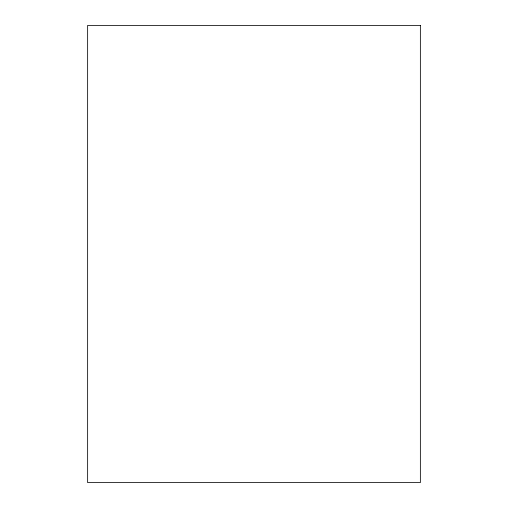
<?xml version="1.0" encoding="UTF-8"?>
<svg xmlns="http://www.w3.org/2000/svg" width="508" height="508" viewBox="0 0 508 508"><rect width="100%" height="100%" fill="white"/><g stroke="black" fill="none" stroke-linecap="round" stroke-linejoin="round"><path stroke-width="0.76" d="M420.364 25.4L87.636 25.4L87.636 482.6L420.364 482.6L420.364 25.4"/></g></svg>
